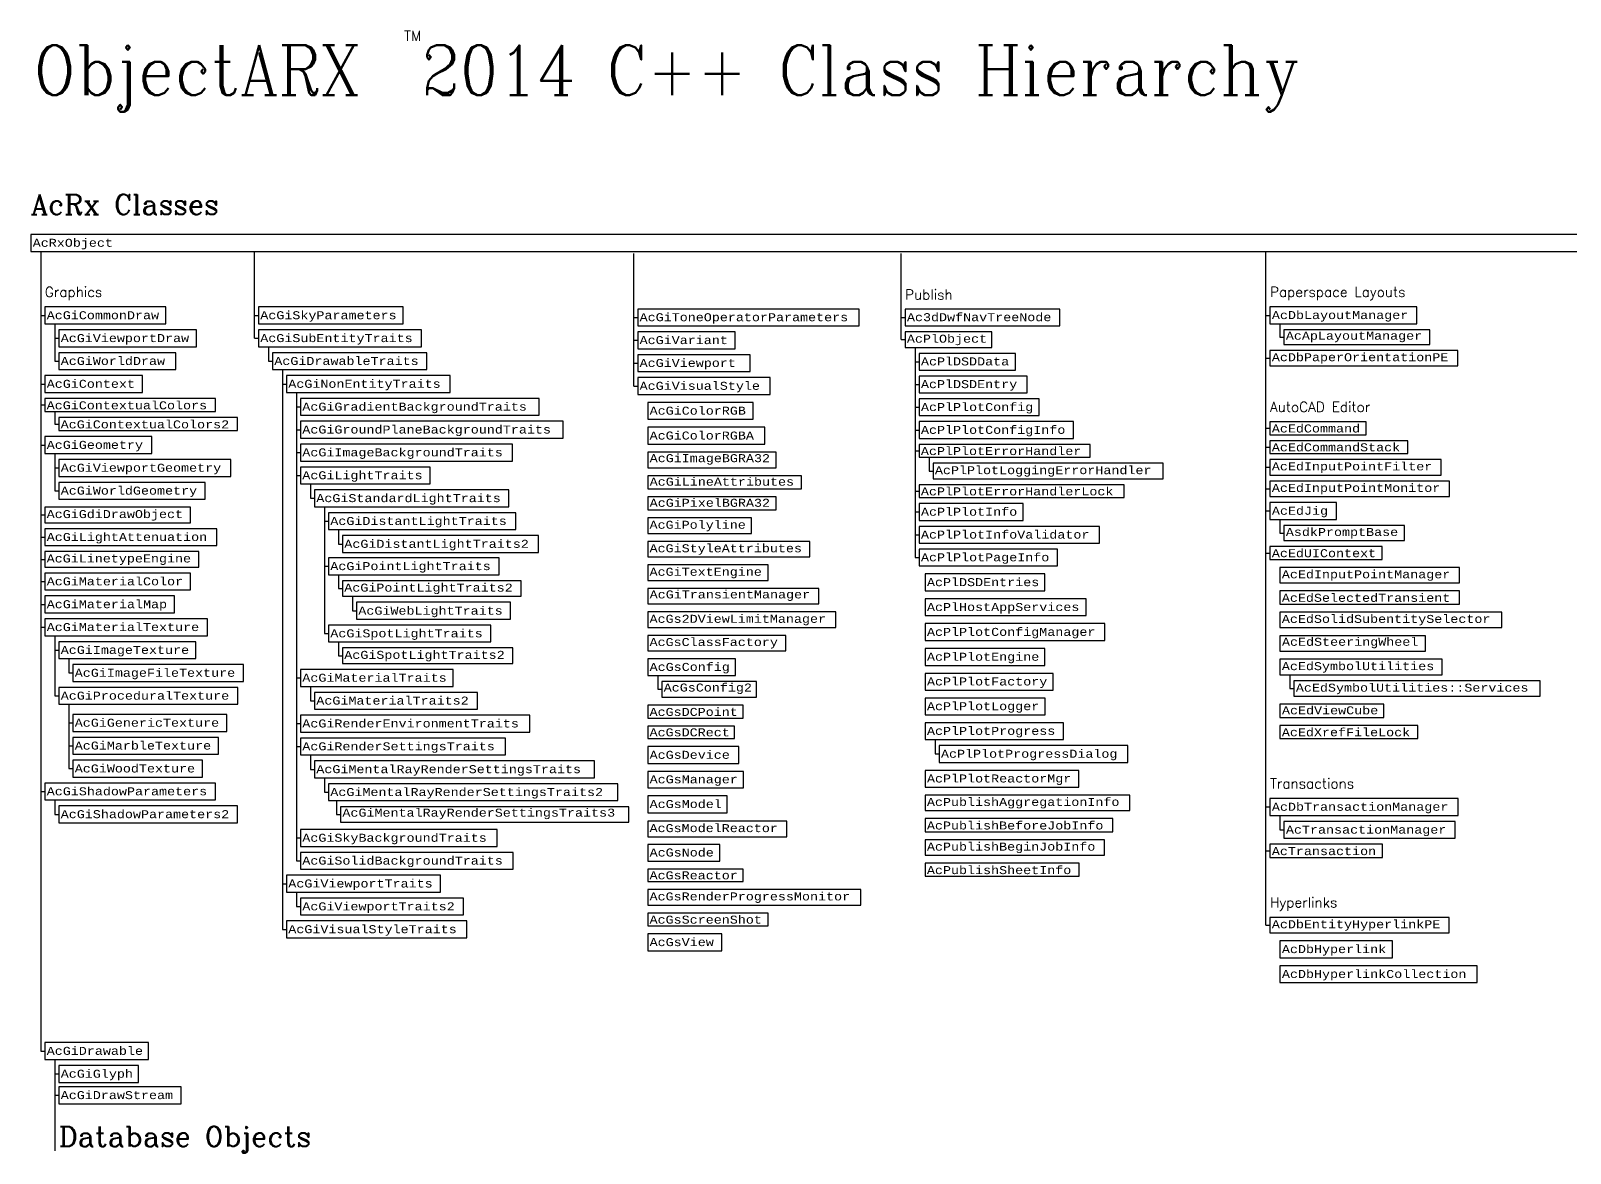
# Model space of a CAD drawing. Header units: inches. Extents: x 349 to 917, y -338 to 10.
# Drawn here: x 349.9 to 426.8, y -45.8 to 10.3 of the extents above; entities that cross this region are included whole.
import ezdxf
from ezdxf.enums import TextEntityAlignment as Align

# ---------------------------------------------------------------- set-up
doc = ezdxf.new("R2010")
doc.units = ezdxf.units.IN
doc.header["$MEASUREMENT"] = 0
for name, color, linetype in [('ObjectARX 2009 Unmanaged classes', 7, 'Continuous'), ('ObjectARX 2009 Unmanaged classes w .NET Wrappers', 3, 'Continuous'), ('ObjectARX 2010 Unmanaged classes', 7, 'Continuous'), ('ObjectARX 2010 Unmanaged classes w .NET Wrappers', 3, 'Continuous'), ('Unmanaged classes', 7, 'Continuous'), ('Unmanaged classes w .NET Wrappers', 3, 'Continuous')]:
    doc.layers.add(name, color=color, linetype=linetype)
doc.styles.add('Categories', font='romanc.shx', dxfattribs={"height": 0.5})
doc.styles.add('Headings', font='romanc.shx', dxfattribs={"height": 1})
doc.styles.get("Standard").update_dxf_attribs({"font": 'cour.ttf'})
doc.styles.add('Title', font='romanc.shx', dxfattribs={"width": 0.9})
doc.styles.add('Unmanaged', font='cour.ttf', dxfattribs={"height": 0.2})

msp = doc.modelspace()

# ---------------------------------------------------------------- linework, layer by layer
for p, q in [((350.4, -0.743), (350.4, -40.714)), ((361.071, -5.085), (361.071, -0.743)), ((411.623, -34.419), (411.623, -0.743)), ((380.027, -7.471), (380.027, -0.843)), ((393.386, -5.15), (393.386, -0.843)), ((350.4, -3.943), (350.6, -3.943)), ((351.1, -4.364), (351.1, -6.228)), ((361.071, -3.943), (361.271, -3.943)), ((380.027, -4.043), (380.227, -4.043)), ((393.386, -4.042), (393.586, -4.042)), ((411.623, -3.939), (411.823, -3.939)), ((412.323, -4.357), (412.323, -5.023)), ((351.1, -5.085), (351.3, -5.085)), ((361.071, -5.085), (361.271, -5.085)), ((380.027, -5.186), (380.227, -5.186)), ((393.386, -5.15), (393.586, -5.15)), ((412.323, -5.023), (412.523, -5.023)), ((361.771, -5.507), (361.771, -6.228)), ((394.086, -5.538), (394.086, -16.046)), ((411.623, -6.077), (411.823, -6.077)), ((351.1, -6.228), (351.3, -6.228)), ((361.771, -6.228), (361.971, -6.228)), ((362.471, -6.65), (362.471, -34.633)), ((380.027, -6.328), (380.227, -6.328)), ((394.086, -6.255), (394.286, -6.255)), ((350.4, -7.371), (350.6, -7.371)), ((362.471, -7.371), (362.671, -7.371)), ((380.027, -7.471), (380.227, -7.471)), ((394.086, -7.391), (394.286, -7.391)), ((350.4, -8.42), (350.6, -8.42)), ((363.171, -7.792), (363.171, -31.205)), ((351.1, -8.747), (351.1, -9.374)), ((363.171, -8.514), (363.371, -8.514)), ((394.086, -8.53), (394.286, -8.53)), ((351.1, -9.374), (351.3, -9.374)), ((363.171, -9.656), (363.371, -9.656)), ((394.086, -9.673), (394.286, -9.673)), ((411.623, -9.584), (411.823, -9.584)), ((350.4, -10.423), (350.6, -10.423)), ((394.086, -10.714), (394.286, -10.714)), ((411.623, -10.525), (411.823, -10.525)), ((351.1, -10.844), (351.1, -12.709)), ((363.171, -10.799), (363.371, -10.799)), ((394.786, -11.035), (394.786, -11.722)), ((411.623, -11.533), (411.823, -11.533)), ((351.1, -11.566), (351.3, -11.566)), ((363.171, -11.942), (363.371, -11.942)), ((394.786, -11.722), (394.986, -11.722)), ((351.1, -12.709), (351.3, -12.709)), ((363.871, -12.363), (363.871, -13.085)), ((394.086, -12.73), (394.286, -12.73)), ((411.623, -12.608), (411.823, -12.608)), ((363.871, -13.085), (364.071, -13.085)), ((364.571, -13.506), (364.571, -19.845)), ((394.086, -13.768), (394.286, -13.768)), ((411.623, -13.717), (411.823, -13.717)), ((350.4, -13.918), (350.6, -13.918)), ((364.571, -14.227), (364.771, -14.227)), ((412.323, -14.138), (412.323, -14.819)), ((350.4, -15.027), (350.6, -15.027)), ((365.271, -14.649), (365.271, -15.37)), ((365.271, -15.37), (365.471, -15.37)), ((394.086, -14.907), (394.286, -14.907)), ((412.323, -14.819), (412.523, -14.819)), ((350.4, -16.136), (350.6, -16.136)), ((394.086, -16.046), (394.286, -16.046)), ((411.623, -15.82), (411.823, -15.82)), ((364.571, -16.484), (364.771, -16.484)), ((365.271, -16.905), (365.271, -17.593)), ((350.4, -17.245), (350.6, -17.245)), ((365.271, -17.593), (365.471, -17.593)), ((350.4, -18.388), (350.6, -18.388)), ((365.971, -17.981), (365.971, -18.702)), ((365.971, -18.702), (366.171, -18.702)), ((350.4, -19.53), (350.6, -19.53)), ((351.1, -19.952), (351.1, -22.958)), ((364.571, -19.845), (364.771, -19.845)), ((351.1, -20.673), (351.3, -20.673)), ((365.271, -20.266), (365.271, -20.954)), ((351.8, -21.094), (351.8, -21.816)), ((365.271, -20.954), (365.471, -20.954)), ((351.8, -21.816), (352, -21.816)), ((363.171, -22.063), (363.371, -22.063)), ((381.227, -21.943), (381.227, -22.631)), ((412.823, -21.906), (412.823, -22.594)), ((351.1, -22.958), (351.3, -22.958)), ((363.871, -22.484), (363.871, -23.206)), ((381.227, -22.631), (381.427, -22.631)), ((412.823, -22.594), (413.023, -22.594)), ((351.8, -23.38), (351.8, -26.597)), ((363.871, -23.206), (364.071, -23.206)), ((351.8, -24.312), (352, -24.312)), ((363.171, -24.348), (363.371, -24.348)), ((395.086, -25.142), (395.086, -25.863)), ((351.8, -25.455), (352, -25.455)), ((363.171, -25.491), (363.371, -25.491)), ((363.871, -25.912), (363.871, -26.634)), ((395.086, -25.863), (395.286, -25.863)), ((351.8, -26.597), (352, -26.597)), ((363.871, -26.634), (364.071, -26.634)), ((364.571, -27.055), (364.571, -27.777)), ((350.4, -27.74), (350.6, -27.74)), ((351.1, -28.161), (351.1, -28.883)), ((364.571, -27.777), (364.771, -27.777)), ((365.171, -28.198), (365.171, -28.886)), ((351.1, -28.883), (351.3, -28.883)), ((365.171, -28.886), (365.371, -28.886)), ((411.623, -28.512), (411.823, -28.512)), ((412.323, -28.934), (412.323, -29.655)), ((412.323, -29.655), (412.523, -29.655)), ((363.171, -30.062), (363.371, -30.062)), ((411.623, -30.704), (411.823, -30.704)), ((363.171, -31.205), (363.371, -31.205)), ((362.471, -32.348), (362.671, -32.348)), ((363.171, -32.769), (363.171, -33.49)), ((363.171, -33.49), (363.371, -33.49)), ((411.623, -34.419), (411.823, -34.419)), ((362.471, -34.633), (362.671, -34.633)), ((350.4, -40.714), (350.6, -40.714)), ((351.1, -41.135), (351.1, -45.699)), ((351.1, -41.856), (351.3, -41.856)), ((351.1, -42.926), (351.3, -42.926))]:
    msp.add_line(p, q)
for points in [[(349.9, 0.1), (349.9, -0.743), (499.443, -0.743), (499.454, 0.1)], [(350.6, -3.521), (350.6, -4.364), (356.651, -4.364), (356.651, -3.521)], [(361.271, -3.521), (361.271, -4.364), (368.505, -4.364), (368.505, -3.521)], [(380.227, -3.622), (380.227, -4.464), (391.29, -4.464), (391.29, -3.622)], [(393.586, -3.622), (393.586, -4.462), (401.315, -4.462), (401.315, -3.622)], [(411.823, -3.521), (411.823, -4.357), (419.157, -4.357), (419.157, -3.521)], [(351.3, -4.664), (351.3, -5.507), (358.175, -5.507), (358.175, -4.664)], [(361.271, -4.664), (361.271, -5.507), (369.417, -5.507), (369.417, -4.664)], [(380.227, -4.764), (380.227, -5.607), (385.103, -5.607), (385.103, -4.764)], [(393.586, -4.762), (393.586, -5.538), (397.932, -5.538), (397.932, -4.762)], [(412.523, -4.657), (412.523, -5.389), (419.82, -5.389), (419.82, -4.657)], [(351.3, -5.807), (351.3, -6.65), (357.141, -6.65), (357.141, -5.807)], [(361.971, -5.807), (361.971, -6.65), (369.696, -6.65), (369.696, -5.807)], [(380.227, -5.907), (380.227, -6.75), (385.842, -6.75), (385.842, -5.907)], [(394.286, -5.838), (394.286, -6.673), (399.111, -6.673), (399.111, -5.838)], [(411.823, -5.689), (411.823, -6.464), (421.207, -6.464), (421.207, -5.689)], [(350.6, -6.95), (350.6, -7.792), (355.478, -7.792), (355.478, -6.95)], [(362.671, -6.95), (362.671, -7.792), (370.863, -7.792), (370.863, -6.95)], [(380.227, -7.05), (380.227, -7.893), (386.853, -7.893), (386.853, -7.05)], [(394.286, -6.973), (394.286, -7.809), (399.698, -7.809), (399.698, -6.973)], [(350.6, -8.092), (350.6, -8.747), (359.127, -8.747), (359.127, -8.092)], [(363.371, -8.092), (363.371, -8.935), (375.297, -8.935), (375.297, -8.092)], [(380.727, -8.293), (380.727, -9.135), (385.997, -9.135), (385.997, -8.293)], [(394.286, -8.109), (394.286, -8.952), (400.29, -8.952), (400.29, -8.109)], [(351.3, -9.047), (351.3, -9.702), (360.234, -9.702), (360.234, -9.047)], [(363.371, -9.235), (363.371, -10.078), (376.503, -10.078), (376.503, -9.235)], [(380.727, -9.535), (380.727, -10.378), (386.575, -10.378), (386.575, -9.535)], [(394.286, -9.252), (394.286, -10.094), (402.008, -10.094), (402.008, -9.252)], [(411.823, -9.264), (411.823, -9.905), (416.627, -9.905), (416.627, -9.264)], [(350.6, -10.002), (350.6, -10.844), (355.944, -10.844), (355.944, -10.002)], [(363.371, -10.378), (363.371, -11.221), (373.967, -11.221), (373.967, -10.378)], [(394.286, -10.394), (394.286, -11.035), (402.844, -11.035), (402.844, -10.394)], [(411.823, -10.205), (411.823, -10.845), (418.72, -10.845), (418.72, -10.205)], [(351.3, -11.144), (351.3, -11.987), (359.895, -11.987), (359.895, -11.144)], [(363.371, -11.521), (363.371, -12.363), (369.851, -12.363), (369.851, -11.521)], [(380.727, -10.778), (380.727, -11.553), (387.139, -11.553), (387.139, -10.778)], [(394.986, -11.335), (394.986, -12.11), (406.485, -12.11), (406.485, -11.335)], [(411.823, -11.145), (411.823, -11.92), (420.381, -11.92), (420.381, -11.145)], [(351.3, -12.287), (351.3, -13.13), (358.611, -13.13), (358.611, -12.287)], [(380.727, -11.953), (380.727, -12.608), (388.413, -12.608), (388.413, -11.953)], [(411.823, -12.22), (411.823, -12.996), (420.801, -12.996), (420.801, -12.22)], [(364.071, -12.663), (364.071, -13.506), (373.794, -13.506), (373.794, -12.663)], [(380.727, -13.008), (380.727, -13.663), (387.139, -13.663), (387.139, -13.008)], [(394.286, -12.41), (394.286, -13.05), (404.544, -13.05), (404.544, -12.41)], [(350.6, -13.53), (350.6, -14.305), (357.887, -14.305), (357.887, -13.53)], [(364.771, -13.806), (364.771, -14.649), (374.137, -14.649), (374.137, -13.806)], [(394.286, -13.35), (394.286, -14.186), (399.484, -14.186), (399.484, -13.35)], [(411.823, -13.296), (411.823, -14.138), (415.145, -14.138), (415.145, -13.296)], [(350.6, -14.605), (350.6, -15.448), (359.196, -15.448), (359.196, -14.605)], [(380.727, -14.063), (380.727, -14.838), (385.909, -14.838), (385.909, -14.063)], [(394.286, -14.486), (394.286, -15.329), (403.307, -15.329), (403.307, -14.486)], [(412.523, -14.438), (412.523, -15.2), (418.545, -15.2), (418.545, -14.438)], [(365.471, -14.949), (365.471, -15.791), (375.265, -15.791), (375.265, -14.949)], [(380.727, -15.238), (380.727, -16.014), (388.833, -16.014), (388.833, -15.238)], [(350.6, -15.748), (350.6, -16.523), (358.303, -16.523), (358.303, -15.748)], [(364.771, -16.063), (364.771, -16.905), (373.308, -16.905), (373.308, -16.063)], [(394.286, -15.629), (394.286, -16.464), (401.21, -16.464), (401.21, -15.629)], [(411.823, -15.5), (411.823, -16.14), (417.429, -16.14), (417.429, -15.5)], [(350.6, -16.823), (350.6, -17.666), (357.879, -17.666), (357.879, -16.823)], [(380.727, -16.414), (380.727, -17.189), (386.749, -17.189), (386.749, -16.414)], [(394.586, -16.864), (394.586, -17.707), (400.578, -17.707), (400.578, -16.864)], [(412.323, -16.54), (412.323, -17.315), (421.301, -17.315), (421.301, -16.54)], [(365.471, -17.205), (365.471, -17.981), (374.405, -17.981), (374.405, -17.205)], [(380.727, -17.589), (380.727, -18.364), (389.285, -18.364), (389.285, -17.589)], [(350.6, -17.966), (350.6, -18.809), (357.085, -18.809), (357.085, -17.966)], [(366.171, -18.281), (366.171, -19.123), (373.88, -19.123), (373.88, -18.281)], [(394.586, -18.107), (394.586, -18.95), (402.645, -18.95), (402.645, -18.107)], [(412.323, -17.715), (412.323, -18.37), (421.291, -18.37), (421.291, -17.715)], [(350.6, -19.109), (350.6, -19.952), (358.736, -19.952), (358.736, -19.109)], [(380.727, -18.764), (380.727, -19.54), (390.125, -19.54), (390.125, -18.764)], [(412.323, -18.77), (412.323, -19.545), (423.402, -19.545), (423.402, -18.77)], [(364.771, -19.423), (364.771, -20.266), (372.891, -20.266), (372.891, -19.423)], [(380.727, -19.94), (380.727, -20.701), (387.625, -20.701), (387.625, -19.94)], [(394.586, -19.35), (394.586, -20.192), (403.579, -20.192), (403.579, -19.35)], [(412.323, -19.956), (412.323, -20.731), (419.597, -20.731), (419.597, -19.956)], [(351.3, -20.252), (351.3, -21.094), (358.154, -21.094), (358.154, -20.252)], [(365.471, -20.566), (365.471, -21.342), (373.984, -21.342), (373.984, -20.566)], [(394.586, -20.592), (394.586, -21.435), (400.577, -21.435), (400.577, -20.592)], [(352, -21.394), (352, -22.237), (360.537, -22.237), (360.537, -21.394)], [(380.727, -21.101), (380.727, -21.943), (385.122, -21.943), (385.122, -21.101)], [(412.323, -21.131), (412.323, -21.906), (420.429, -21.906), (420.429, -21.131)], [(363.371, -21.642), (363.371, -22.484), (371.002, -22.484), (371.002, -21.642)], [(381.427, -22.243), (381.427, -23.019), (386.159, -23.019), (386.159, -22.243)], [(394.586, -21.835), (394.586, -22.671), (400.987, -22.671), (400.987, -21.835)], [(413.023, -22.206), (413.023, -22.982), (425.331, -22.982), (425.331, -22.206)], [(351.3, -22.537), (351.3, -23.38), (360.248, -23.38), (360.248, -22.537)], [(364.071, -22.784), (364.071, -23.627), (372.217, -23.627), (372.217, -22.784)], [(394.586, -23.071), (394.586, -23.906), (400.584, -23.906), (400.584, -23.071)], [(380.727, -23.419), (380.727, -24.074), (385.493, -24.074), (385.493, -23.419)], [(412.323, -23.382), (412.323, -24.036), (417.505, -24.036), (417.505, -23.382)], [(352, -23.891), (352, -24.733), (359.701, -24.733), (359.701, -23.891)], [(363.371, -23.927), (363.371, -24.77), (374.839, -24.77), (374.839, -23.927)], [(380.727, -24.474), (380.727, -25.094), (385.073, -25.094), (385.073, -24.474)], [(394.586, -24.306), (394.586, -25.142), (401.513, -25.142), (401.513, -24.306)], [(412.323, -24.436), (412.323, -25.091), (419.22, -25.091), (419.22, -24.436)], [(352, -25.033), (352, -25.876), (359.286, -25.876), (359.286, -25.033)], [(363.371, -25.07), (363.371, -25.912), (373.625, -25.912), (373.625, -25.07)], [(380.727, -25.494), (380.727, -26.337), (385.29, -26.337), (385.29, -25.494)], [(395.286, -25.442), (395.286, -26.285), (404.727, -26.285), (404.727, -25.442)], [(352, -26.176), (352, -27.019), (358.482, -27.019), (358.482, -26.176)], [(364.071, -26.212), (364.071, -27.055), (378.066, -27.055), (378.066, -26.212)], [(380.727, -26.737), (380.727, -27.562), (385.507, -27.562), (385.507, -26.737)], [(394.586, -26.685), (394.586, -27.52), (402.272, -27.52), (402.272, -26.685)], [(350.6, -27.319), (350.6, -28.161), (359.135, -28.161), (359.135, -27.319)], [(364.771, -27.355), (364.771, -28.198), (379.227, -28.198), (379.227, -27.355)], [(351.3, -28.461), (351.3, -29.304), (360.229, -29.304), (360.229, -28.461)], [(380.727, -27.962), (380.727, -28.798), (384.695, -28.798), (384.695, -27.962)], [(394.586, -27.92), (394.586, -28.695), (404.815, -28.695), (404.815, -27.92)], [(411.823, -28.091), (411.823, -28.934), (421.226, -28.934), (421.226, -28.091)], [(365.371, -28.498), (365.371, -29.273), (379.781, -29.273), (379.781, -28.498)], [(380.727, -29.227), (380.727, -30.002), (387.677, -30.002), (387.677, -29.227)], [(394.586, -29.095), (394.586, -29.75), (403.974, -29.75), (403.974, -29.095)], [(363.371, -29.641), (363.371, -30.483), (373.201, -30.483), (373.201, -29.641)], [(412.523, -29.234), (412.523, -30.077), (421.082, -30.077), (421.082, -29.234)], [(380.727, -30.384), (380.727, -31.22), (384.334, -31.22), (384.334, -30.384)], [(394.586, -30.15), (394.586, -30.926), (403.554, -30.926), (403.554, -30.15)], [(411.823, -30.377), (411.823, -31.031), (417.439, -31.031), (417.439, -30.377)], [(363.371, -30.783), (363.371, -31.626), (374.005, -31.626), (374.005, -30.783)], [(394.586, -31.326), (394.586, -31.98), (402.294, -31.98), (402.294, -31.326)], [(362.671, -31.926), (362.671, -32.769), (370.372, -32.769), (370.372, -31.926)], [(380.727, -31.62), (380.727, -32.24), (385.503, -32.24), (385.503, -31.62)], [(363.371, -33.069), (363.371, -33.912), (371.517, -33.912), (371.517, -33.069)], [(380.727, -32.64), (380.727, -33.415), (391.386, -33.415), (391.386, -32.64)], [(380.727, -33.815), (380.727, -34.456), (386.753, -34.456), (386.753, -33.815)], [(362.671, -34.212), (362.671, -35.054), (371.695, -35.054), (371.695, -34.212)], [(411.823, -34.031), (411.823, -34.807), (420.786, -34.807), (420.786, -34.031)], [(380.727, -34.856), (380.727, -35.699), (384.425, -35.699), (384.425, -34.856)], [(412.323, -35.207), (412.323, -36.049), (417.948, -36.049), (417.948, -35.207)], [(412.323, -36.449), (412.323, -37.292), (422.183, -37.292), (422.183, -36.449)], [(350.6, -40.292), (350.6, -41.135), (355.787, -41.135), (355.787, -40.292)], [(351.3, -41.435), (351.3, -42.278), (355.28, -42.278), (355.28, -41.435)], [(351.3, -42.504), (351.3, -43.347), (357.412, -43.347), (357.412, -42.504)]]:
    msp.add_lwpolyline(points, close=True)

# ---------------------------------------------------------------- texts
at = {"color": 7, "style": 'Categories'}
msp.add_text('TM', height=0.5, dxfattribs=at).set_placement((368.986, 10.035), align=Align.MIDDLE_CENTER)
at = {"color": 7, "style": 'Title', "width": 0.9}
msp.add_text('ObjectARX  2014 C++ Class Hierarchy', height=2.5, dxfattribs=at).set_placement((350.028, 7.063))
at = {"color": 7, "insert": (349.9, 2.1), "char_height": 1, "width": 119.19657, "attachment_point": 1, "style": 'Headings'}
msp.add_mtext('AcRx Classes', dxfattribs=at)
at = {"color": 1, "char_height": 0.5, "attachment_point": 1, "style": 'Categories'}
for s, insert, width in [('Graphics', (350.6, -2.521), 6.05077), ('Publish', (393.586, -2.654), 4.34598), ('Paperspace Layouts', (411.823, -2.521), 8.77697), ('AutoCAD Editor', (411.823, -8.264), 7.76349), ('Transactions', (411.823, -27.091), 7.50632), ('Hyperlinks', (411.823, -33.031), 8.96376)]:
    msp.add_mtext(s, dxfattribs=dict(at, insert=insert, width=width))
at = {"insert": (351.3, -44.487), "char_height": 1, "width": 48.60491, "attachment_point": 1, "style": 'Headings'}
msp.add_mtext('Database Objects', dxfattribs=at)
at = {"layer": 'ObjectARX 2009 Unmanaged classes', "char_height": 0.4, "attachment_point": 1}
for s, insert in [('{\\Fcourier new;AcGiLineAttributes}', (380.827, -12.053)), ('{\\Fcourier new;AcGiPixelBGRA32}', (380.827, -13.108)), ('{\\Fcourier new;AcEdSteeringWheel}', (412.423, -20.056)), ('{\\Fcourier new;AcGsConfig2}', (381.527, -22.343)), ('{\\Fcourier new;AcEdViewCube}', (412.423, -23.482)), ('{\\Fcourier new;AcGiMentalRayRenderSettingsTraits3}', (365.471, -28.598))]:
    msp.add_mtext(s, dxfattribs=dict(at, insert=insert))
at = {"layer": 'ObjectARX 2009 Unmanaged classes w .NET Wrappers', "char_height": 0.4, "attachment_point": 1}
for s, insert in [('{\\Fcourier new;AcGiImageBGRA32}', (380.827, -10.878)), ('{\\Fcourier new;AcGiTransientManager}', (380.827, -17.689))]:
    msp.add_mtext(s, dxfattribs=dict(at, insert=insert))
at = {"layer": 'ObjectARX 2010 Unmanaged classes', "style": 'Unmanaged'}
msp.add_text('AcEdSelectedTransient', height=0.4, dxfattribs=at).set_placement((412.417, -18.259))
at = {"layer": 'ObjectARX 2010 Unmanaged classes w .NET Wrappers', "style": 'Unmanaged'}
for s, p in [('AcGiGdiDrawObject', (350.694, -14.073)), ('AcGiPolyline', (380.821, -14.606))]:
    msp.add_text(s, height=0.4, dxfattribs=at).set_placement(p)
at = {"layer": 'Unmanaged classes', "style": 'Unmanaged'}
for s, p in [('AcPlObject', (393.68, -5.306)), ('AcApLayoutManager', (412.617, -5.157)), ('AcGiContextualColors', (350.694, -8.636)), ('AcGiContextualColors2', (351.394, -9.59)), ('AcEdCommand', (411.917, -9.793)), ('AcPlPlotErrorHandler', (394.38, -10.923)), ('AcEdCommandStack', (411.917, -10.734)), ('AcPlPlotLoggingErrorHandler', (395.08, -11.878)), ('AcEdInputPointFilter', (411.917, -11.688)), ('AcPlPlotErrorHandlerLock', (394.38, -12.939)), ('AcEdInputPointMonitor', (411.917, -12.764)), ('AsdkPromptBase', (412.617, -14.968)), ('AcGiStyleAttributes', (380.821, -15.782)), ('AcGiLinetypeEngine', (350.694, -16.291)), ('AcEdUIContext', (411.917, -16.029)), ('AcGiTextEngine', (380.821, -16.957)), ('AcEdInputPointManager', (412.417, -17.083)), ('AcGs2DViewLimitManager', (380.821, -19.308)), ('AcEdSolidSubentitySelector', (412.417, -19.313)), ('AcGsClassFactory', (380.821, -20.469)), ('AcEdSymbolUtilities', (412.417, -21.674)), ('AcEdSymbolUtilities::Services', (413.117, -22.75)), ('AcGsDCPoint', (380.821, -23.962)), ('AcGsDCRect', (380.821, -24.983)), ('AcPublishAggregationInfo', (394.68, -28.463)), ('AcPublishBeforeJobInfo', (394.68, -29.639)), ('AcGsModelReactor', (380.821, -29.77)), ('AcPublishBeginJobInfo', (394.68, -30.694)), ('AcTransaction', (411.917, -30.92)), ('AcPublishSheetInfo', (394.68, -31.869)), ('AcGsReactor', (380.821, -32.129)), ('AcGsRenderProgressMonitor', (380.821, -33.184)), ('AcGsScreenShot', (380.821, -34.345)), ('AcDbEntityHyperlinkPE', (411.917, -34.575))]:
    msp.add_text(s, height=0.4, dxfattribs=at).set_placement(p)
at = {"layer": 'Unmanaged classes w .NET Wrappers', "style": 'Unmanaged'}
for s, p in [('AcRxObject', (349.997, -0.512)), ('AcGiCommonDraw', (350.697, -4.133)), ('AcGiSkyParameters', (361.368, -4.133)), ('AcGiToneOperatorParameters', (380.324, -4.233)), ('Ac3dDwfNavTreeNode', (393.683, -4.231)), ('AcDbLayoutManager', (411.92, -4.126)), ('AcGiViewportDraw', (351.397, -5.276)), ('AcGiSubEntityTraits', (361.368, -5.276)), ('AcGiVariant', (380.324, -5.376)), ('AcGiWorldDraw', (351.397, -6.419)), ('AcGiDrawableTraits', (362.068, -6.419)), ('AcGiViewport', (380.324, -6.519)), ('AcPlDSDData', (394.383, -6.442)), ('AcDbPaperOrientationPE', (411.917, -6.232)), ('AcGiContext', (350.697, -7.561)), ('AcGiNonEntityTraits', (362.768, -7.561)), ('AcGiVisualStyle', (380.324, -7.662)), ('AcPlDSDEntry', (394.383, -7.578)), ('AcGiGradientBackgroundTraits', (363.468, -8.704)), ('AcPlPlotConfig', (394.383, -8.721)), ('AcGiColorRGB', (380.824, -8.904)), ('AcGiGroundPlaneBackgroundTraits', (363.468, -9.847)), ('AcGiColorRGBA', (380.824, -10.147)), ('AcPlPlotConfigInfo', (394.383, -9.863)), ('AcGiGeometry', (350.697, -10.613)), ('AcGiImageBackgroundTraits', (363.468, -10.989)), ('AcGiViewportGeometry', (351.397, -11.756)), ('AcGiLightTraits', (363.468, -12.132)), ('AcGiWorldGeometry', (351.397, -12.899)), ('AcGiStandardLightTraits', (364.168, -13.275)), ('AcPlPlotInfo', (394.383, -13.955)), ('AcEdJig', (411.92, -13.907)), ('AcGiDistantLightTraits', (364.868, -14.418)), ('AcGiLightAttenuation', (350.697, -15.217)), ('AcGiDistantLightTraits2', (365.568, -15.56)), ('AcPlPlotInfoValidator', (394.383, -15.098)), ('AcPlPlotPageInfo', (394.383, -16.233)), ('AcGiPointLightTraits', (364.868, -16.674)), ('AcGiMaterialColor', (350.697, -17.435)), ('AcGiPointLightTraits2', (365.565, -17.749)), ('AcPlDSDEntries', (394.683, -17.476)), ('AcGiMaterialMap', (350.697, -18.578)), ('AcGiWebLightTraits', (366.268, -18.902)), ('AcPlHostAppServices', (394.683, -18.719)), ('AcGiMaterialTexture', (350.697, -19.721)), ('AcGiSpotLightTraits', (364.868, -20.035)), ('AcPlPlotConfigManager', (394.683, -19.961)), ('AcGiImageTexture', (351.397, -20.863)), ('AcGiSpotLightTraits2', (365.565, -21.11)), ('AcPlPlotEngine', (394.683, -21.204)), ('AcGsConfig', (380.824, -21.712)), ('AcGiImageFileTexture', (352.097, -22.006)), ('AcGiMaterialTraits', (363.468, -22.253)), ('AcPlPlotFactory', (394.683, -22.44)), ('AcGiProceduralTexture', (351.397, -23.149)), ('AcGiMaterialTraits2', (364.168, -23.396)), ('AcPlPlotLogger', (394.683, -23.675)), ('AcGiGenericTexture', (352.097, -24.502)), ('AcGiRenderEnvironmentTraits', (363.468, -24.539)), ('AcPlPlotProgress', (394.683, -24.911)), ('AcEdXrefFileLock', (412.417, -24.98)), ('AcGiMarbleTexture', (352.097, -25.645)), ('AcGiRenderSettingsTraits', (363.468, -25.681)), ('AcGsDevice', (380.824, -26.106)), ('AcPlPlotProgressDialog', (395.383, -26.053)), ('AcGiWoodTexture', (352.097, -26.788)), ('AcGiMentalRayRenderSettingsTraits', (364.168, -26.824)), ('AcPlPlotReactorMgr', (394.683, -27.289)), ('AcGiShadowParameters', (350.697, -27.93)), ('AcGiMentalRayRenderSettingsTraits2', (364.868, -27.967)), ('AcGsManager', (380.824, -27.331)), ('AcGsModel', (380.824, -28.567)), ('AcDbTransactionManager', (411.92, -28.703)), ('AcGiShadowParameters2', (351.397, -29.073)), ('AcGiSkyBackgroundTraits', (363.468, -30.252)), ('AcTransactionManager', (412.62, -29.846)), ('AcGsNode', (380.824, -30.989)), ('AcGiSolidBackgroundTraits', (363.468, -31.395)), ('AcGiViewportTraits', (362.768, -32.538)), ('AcGiViewportTraits2', (363.468, -33.681)), ('AcGiVisualStyleTraits', (362.768, -34.823)), ('AcGsView', (380.824, -35.468)), ('AcDbHyperlink', (412.42, -35.818)), ('AcDbHyperlinkCollection', (412.42, -37.061)), ('AcGiDrawable', (350.697, -40.904)), ('AcGiGlyph', (351.397, -42.047)), ('AcGiDrawStream', (351.397, -43.116))]:
    msp.add_text(s, height=0.4, dxfattribs=at).set_placement(p)

doc.saveas('drawing.dxf')
